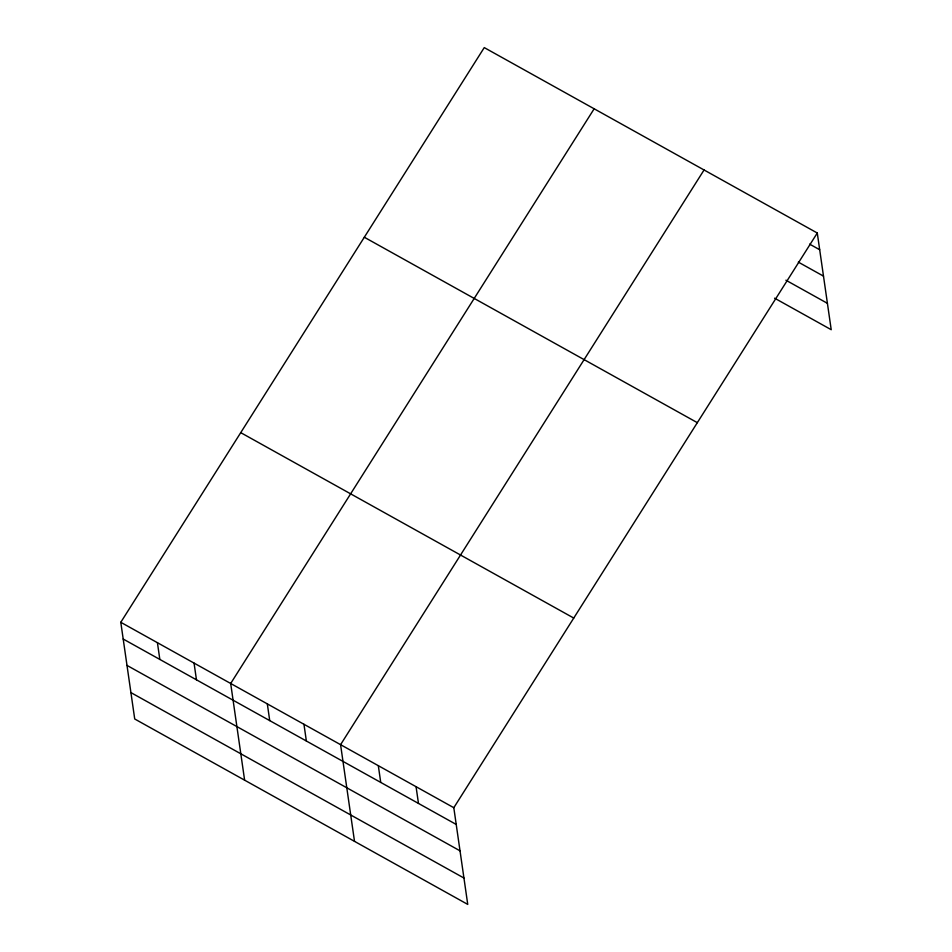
<?xml version="1.0" encoding="UTF-8"?>
<svg xmlns="http://www.w3.org/2000/svg" width="952" height="952" viewBox="0 0 952 952"><rect width="100%" height="100%" fill="white"/><g stroke="black" fill="none" stroke-linecap="round" stroke-linejoin="round"><path stroke-width="1.43" d="M817.28 233.014L453.807 807.712L467.741 904.4L134.72 718.986L120.785 622.299L484.259 47.6L817.28 233.014L831.215 329.701L774.595 298.178M594.155 108.79L230.681 683.488L244.616 780.176M704.052 169.98L340.578 744.678L354.513 841.354M809.628 244.14L819.684 249.745M798.323 262.121L823.492 276.128M785.888 280.197L827.407 303.319M364.318 237.25L697.328 422.664M240.737 432.648L573.747 618.062M120.785 622.299L453.807 807.712M123.201 639.03L456.222 824.444M127.009 665.412L460.018 850.826M130.924 692.604L463.933 878.018M416.06 786.697L418.475 803.428M378.325 765.694L380.729 782.413M303.95 724.282L306.365 741.013M267.322 703.885L269.725 720.616M194.053 663.092L196.469 679.823M157.425 642.695L159.829 659.427"/></g></svg>
